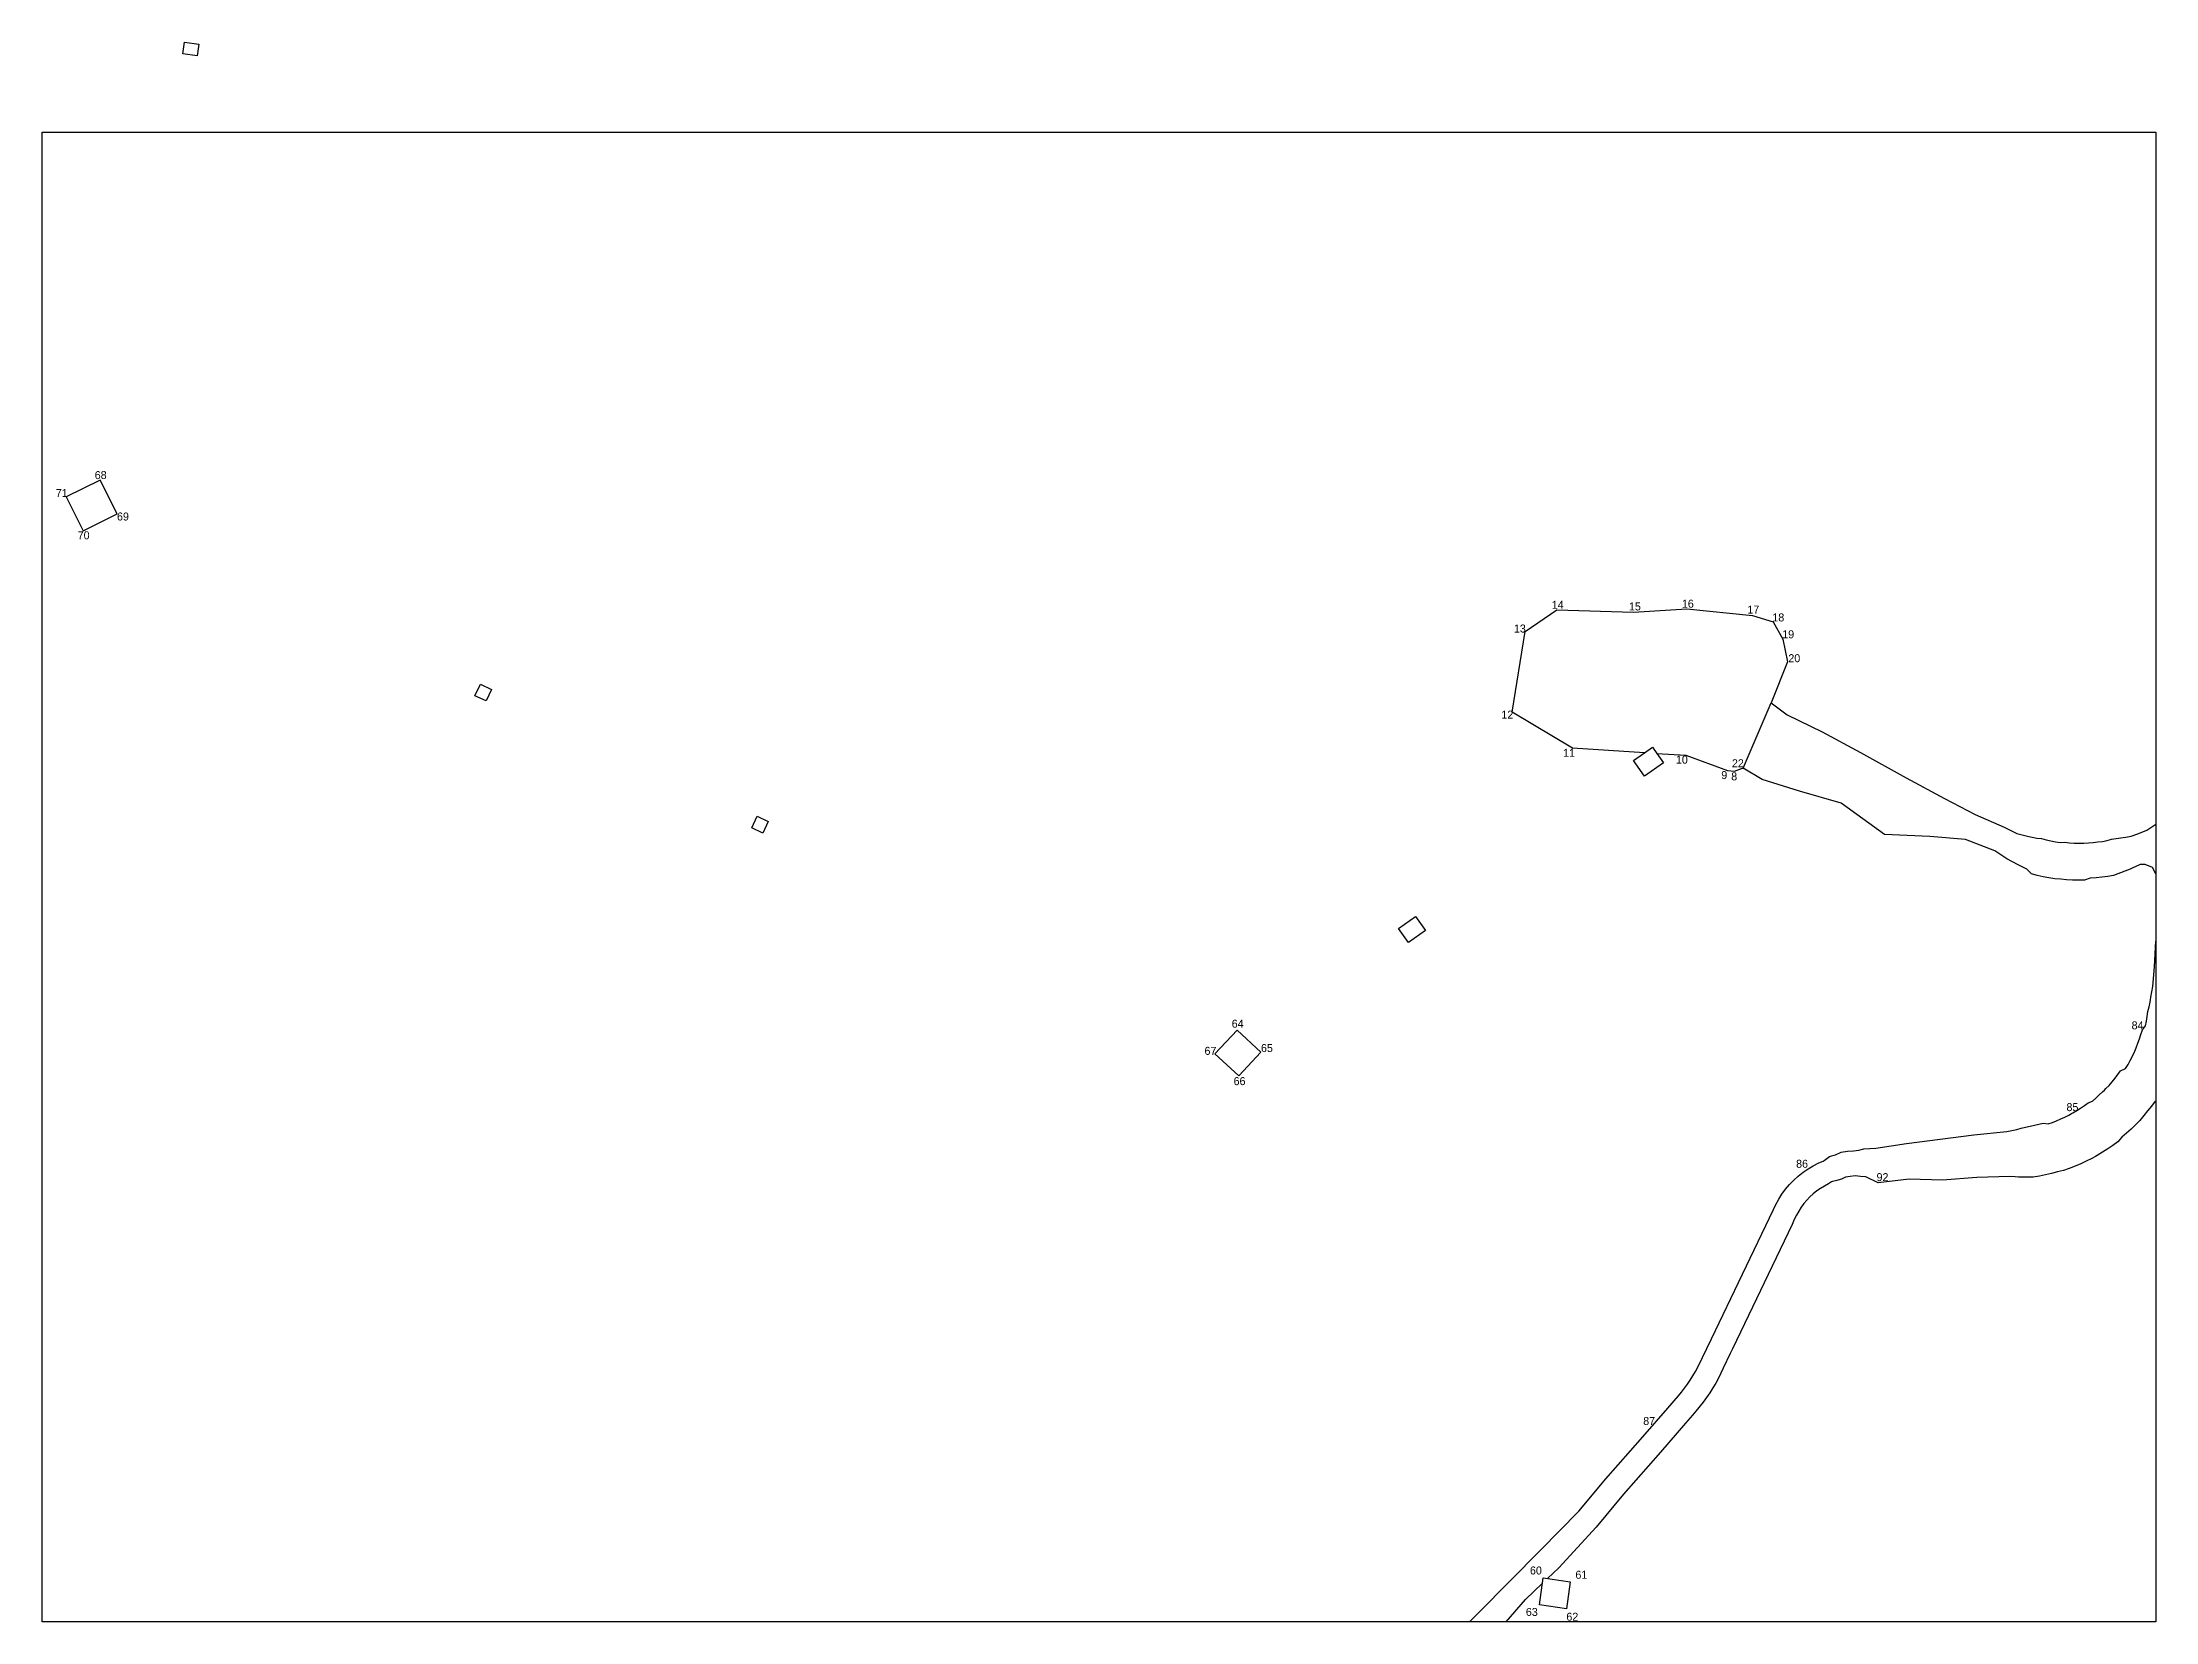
# Model space of a CAD drawing. Extents: x 543554 to 548422, y 1840562 to 1844578.
# Drawn here: x 547630 to 548422, y 1841153 to 1841745 of the extents above; entities that cross this region are included whole.
import ezdxf

# ---------------------------------------------------------------- set-up
doc = ezdxf.new("R2010")
doc.units = 0
for name, color, linetype in [('Level 1', 7, 'Continuous'), ('Level 12', 7, 'Continuous'), ('Level 30', 7, 'Continuous'), ('Level 63', 7, 'Continuous'), ('Level 7', 7, 'Continuous')]:
    doc.layers.add(name, color=color, linetype=linetype)

msp = doc.modelspace()

# ---------------------------------------------------------------- linework, layer by layer
at = {"layer": 'Level 30'}
for p, q in [((548267.74, 1841472.86), (548278.27, 1841497.3)), ((548417.91, 1841342.53), (548416.47, 1841340.72)), ((548419.39, 1841344.28), (548417.91, 1841342.53)), ((548420.81, 1841346.08), (548419.39, 1841344.28)), ((548422.18, 1841347.93), (548420.81, 1841346.08)), ((548409.76, 1841334.44), (548408.21, 1841332.67)), ((548411.51, 1841335.93), (548409.76, 1841334.44)), ((548413.22, 1841337.47), (548411.51, 1841335.93)), ((548414.87, 1841339.07), (548413.22, 1841337.47)), ((548415.75, 1841339.96), (548414.87, 1841339.07)), ((548416.47, 1841340.72), (548415.75, 1841339.96)), ((548396.4, 1841325.4), (548394.3, 1841324.42)), ((548398.47, 1841326.44), (548396.4, 1841325.4)), ((548399.83, 1841327.18), (548398.47, 1841326.44)), ((548400.5, 1841327.56), (548399.83, 1841327.18)), ((548402.49, 1841328.74), (548400.5, 1841327.56)), ((548404.44, 1841329.99), (548402.49, 1841328.74)), ((548406.35, 1841331.3), (548404.44, 1841329.99)), ((548408.21, 1841332.67), (548406.35, 1841331.3)), ((548300.88, 1841317.61), (548299.75, 1841316.88)), ((548301.24, 1841317.76), (548300.88, 1841317.61)), ((548302.9, 1841318.19), (548301.24, 1841317.76)), ((548303.2, 1841318.28), (548302.9, 1841318.19)), ((548304.55, 1841318.65), (548303.2, 1841318.28)), ((548306.14, 1841319.48), (548304.55, 1841318.65)), ((548307.87, 1841319.72), (548306.14, 1841319.48)), ((548309.73, 1841319.86), (548307.87, 1841319.72)), ((548311.75, 1841319.66), (548309.73, 1841319.86)), ((548313.77, 1841319.55), (548311.75, 1841319.66)), ((548318.41, 1841317.26), (548313.77, 1841319.55)), ((548329.93, 1841318.69), (548318.41, 1841317.26)), ((548342.47, 1841318.25), (548329.93, 1841318.69)), ((548355.34, 1841319.24), (548342.47, 1841318.25)), ((548367.76, 1841319.63), (548355.34, 1841319.24)), ((548369.78, 1841319.52), (548367.76, 1841319.63)), ((548370.95, 1841319.46), (548369.78, 1841319.52)), ((548371.91, 1841319.43), (548370.95, 1841319.46)), ((548374.22, 1841319.41), (548371.91, 1841319.43)), ((548376.53, 1841319.48), (548374.22, 1841319.41)), ((548378.81, 1841319.84), (548376.53, 1841319.48)), ((548381.07, 1841320.31), (548378.81, 1841319.84)), ((548383.32, 1841320.84), (548381.07, 1841320.31)), ((548385.54, 1841321.46), (548383.32, 1841320.84)), ((548387.82, 1841321.92), (548385.54, 1841321.46)), ((548390.01, 1841322.68), (548387.82, 1841321.92)), ((548392.17, 1841323.52), (548390.01, 1841322.68)), ((548394.3, 1841324.42), (548392.17, 1841323.52)), ((548290.49, 1841309.52), (548289.48, 1841308.15)), ((548291.59, 1841310.83), (548290.49, 1841309.52)), ((548292.77, 1841312.05), (548291.59, 1841310.83)), ((548294.03, 1841313.2), (548292.77, 1841312.05)), ((548295.36, 1841314.26), (548294.03, 1841313.2)), ((548296.77, 1841315.23), (548295.36, 1841314.26)), ((548298.23, 1841316.1), (548296.77, 1841315.23)), ((548299.75, 1841316.88), (548298.23, 1841316.1)), ((548286.06, 1841301.69), (548263.74, 1841255.04)), ((548286.92, 1841303.49), (548286.06, 1841301.69)), ((548287.75, 1841305.21), (548286.92, 1841303.49)), ((548288.57, 1841306.71), (548287.75, 1841305.21)), ((548289.48, 1841308.15), (548288.57, 1841306.71)), ((548263.74, 1841255.04), (548262.87, 1841253.24)), ((548260.28, 1841247.83), (548258.46, 1841244.1)), ((548262.87, 1841253.24), (548260.28, 1841247.83)), ((548255.21, 1841238.54), (548254, 1841236.77)), ((548256.35, 1841240.36), (548255.21, 1841238.54)), ((548257.44, 1841242.21), (548256.35, 1841240.36)), ((548258.46, 1841244.1), (548257.44, 1841242.21)), ((548248.73, 1841230.18), (548246.11, 1841227.15)), ((548250.04, 1841231.69), (548248.73, 1841230.18)), ((548252.74, 1841235.03), (548250.04, 1841231.69)), ((548254, 1841236.77), (548252.74, 1841235.03)), ((548246.11, 1841227.15), (548236.7, 1841216.29)), ((548236.7, 1841216.29), (548222.91, 1841200.55)), ((548222.91, 1841200.55), (548212.57, 1841188.21)), ((548212.57, 1841188.21), (548198.6, 1841172.97)), ((548186.14, 1841161.03), (548192.49, 1841167.12)), ((548198.6, 1841172.97), (548194.33, 1841168.88)), ((548178.84, 1841152.7), (548186.14, 1841161.03))]:
    msp.add_line(p, q, dxfattribs=at)
for points in [[(547688.64, 1841744.29), (547688.04, 1841739.93), (547682.69, 1841740.67), (547683.3, 1841745.03), (547688.64, 1841744.29)], [(547658.01, 1841568.15), (547651.66, 1841580.85), (547638.96, 1841574.5), (547645.31, 1841561.8), (547658.01, 1841568.15)], [(548230.76, 1841478.6), (548203.73, 1841480.33), (548181.15, 1841493.78), (548185.97, 1841524.1), (548197.83, 1841532.13), (548226.57, 1841531.31), (548246.66, 1841532.57), (548271.25, 1841530.1), (548278.98, 1841527.63), (548282.55, 1841521.23), (548284.4, 1841512.69), (548278.27, 1841497.3)], [(547798.44, 1841502.36), (547796.38, 1841498.02), (547792.23, 1841499.99), (547794.28, 1841504.33), (547798.44, 1841502.36)], [(548278.27, 1841497.3), (548284.23, 1841492.84), (548297.41, 1841486.41), (548311.77, 1841478.69), (548328.91, 1841469.16), (548343.2, 1841461.48), (548354.73, 1841455.4), (548365.54, 1841450.71), (548370.3, 1841448.31), (548374.91, 1841447.17), (548376.05, 1841446.92), (548377.82, 1841446.57), (548379.64, 1841446.42), (548381.35, 1841445.96), (548383.08, 1841445.56), (548384.82, 1841445.21), (548386.57, 1841444.93), (548388.37, 1841445.01), (548390.12, 1841444.84), (548391.88, 1841444.73), (548393.65, 1841444.68), (548395.41, 1841444.68), (548397.17, 1841444.81), (548398.93, 1841444.94), (548400.68, 1841445.12), (548402.43, 1841445.36), (548404.16, 1841445.66), (548405.84, 1841446.21), (548407.61, 1841446.38), (548409.38, 1841446.62), (548410.27, 1841446.75), (548411.26, 1841446.93), (548413.24, 1841447.29), (548415.74, 1841448.12), (548419.13, 1841449.55), (548422.43, 1841451.8)], [(548235.36, 1841478.31), (548237.85, 1841474.81), (548230.75, 1841469.77), (548226.58, 1841475.64), (548230.76, 1841478.6)], [(548230.76, 1841478.6), (548233.68, 1841480.68), (548235.36, 1841478.31)], [(548235.36, 1841478.31), (548246.19, 1841477.62), (548261.9, 1841471.93), (548264.49, 1841471.66), (548267.09, 1841472.62), (548267.74, 1841472.86)], [(548422.43, 1841433.21), (548421.17, 1841435.55), (548418.47, 1841436.73), (548416.58, 1841436.66), (548414.75, 1841435.82), (548413.83, 1841435.4), (548412.83, 1841434.96), (548410.79, 1841434.14), (548406.64, 1841432.61), (548404.46, 1841432.23), (548402.28, 1841431.93), (548400.09, 1841431.7), (548397.89, 1841431.55), (548395.7, 1841430.77), (548393.47, 1841430.76), (548392.2, 1841430.79), (548391.24, 1841430.83), (548389.02, 1841430.97), (548386.8, 1841431.18), (548384.56, 1841431.26), (548382.36, 1841431.62), (548380.17, 1841432.06), (548377.99, 1841432.57), (548375.83, 1841433.15), (548374.06, 1841434.95), (548372.07, 1841435.89), (548370.82, 1841436.53), (548366.63, 1841438.77), (548362.12, 1841441.81), (548351.15, 1841446.1), (548337.71, 1841447.21), (548320.74, 1841447.95), (548304.46, 1841459.7), (548288.85, 1841464.18), (548274.89, 1841468.55), (548267.74, 1841472.86)], [(547902.21, 1841452.78), (547900.15, 1841448.45), (547895.99, 1841450.42), (547898.05, 1841454.75), (547902.21, 1841452.78)], [(548422.43, 1841433.21), (548422.05, 1841433.91)], [(548148.58, 1841411.94), (548142.22, 1841407.42), (548138.52, 1841412.64), (548144.88, 1841417.16), (548148.58, 1841411.94)], [(548415.77, 1841369.63), (548416.36, 1841371.29), (548416.88, 1841372.98), (548417.46, 1841374.71), (548418.62, 1841376.21), (548418.98, 1841377.97), (548419.28, 1841379.73), (548419.52, 1841381.51), (548419.95, 1841383.28), (548420.33, 1841385.06), (548420.49, 1841385.96), (548420.65, 1841386.96), (548420.97, 1841388.95), (548421.29, 1841390.94), (548422.01, 1841398.3), (548422.43, 1841407.88)], [(548086.94, 1841366.34), (548077.96, 1841374.6), (548069.7, 1841365.62), (548078.67, 1841357.36), (548086.94, 1841366.34)], [(548165.15, 1841152.7), (548167.23, 1841154.74), (548168.59, 1841156.21), (548191.76, 1841179.55), (548206.08, 1841194.13), (548216.29, 1841206.28), (548230.11, 1841221.98), (548239.53, 1841232.85), (548243.45, 1841237.39), (548244.64, 1841238.81), (548245.79, 1841240.27), (548246.88, 1841241.78), (548247.92, 1841243.31), (548248.91, 1841244.88), (548249.85, 1841246.49), (548250.74, 1841248.12), (548255.88, 1841258.8), (548279.07, 1841307.25), (548279.97, 1841309.13), (548281.07, 1841311.13), (548282.29, 1841313.06), (548283.64, 1841314.9), (548285.12, 1841316.65), (548286.7, 1841318.3), (548288.39, 1841319.83), (548290.18, 1841321.26), (548292.06, 1841322.55), (548294.02, 1841323.73), (548296.06, 1841324.76), (548297.68, 1841325.48), (548298.16, 1841325.67), (548300.09, 1841327.15), (548300.49, 1841327.27), (548302.34, 1841327.78), (548304.52, 1841328.84), (548306.88, 1841329.17), (548309.06, 1841329.35), (548311.05, 1841329.49), (548313.02, 1841330.02), (548317.48, 1841330.33), (548328.98, 1841331.99), (548354.19, 1841335.32), (548366.56, 1841336.55), (548369.68, 1841337.17), (548370.38, 1841337.33), (548372.03, 1841337.75), (548373.66, 1841338.23), (548375.31, 1841338.53), (548376.95, 1841338.86), (548378.58, 1841339.25), (548380.2, 1841339.7), (548382.06, 1841339.4), (548383.67, 1841339.96), (548385.25, 1841340.57), (548386.82, 1841341.24), (548388.36, 1841341.95), (548389.88, 1841342.72), (548390.88, 1841343.26), (548391.37, 1841343.54), (548392.84, 1841344.41), (548394.27, 1841345.33), (548395.68, 1841346.29), (548397.05, 1841347.3), (548398.69, 1841347.98), (548400, 1841349.09), (548401.28, 1841350.24), (548402.52, 1841351.43), (548403.17, 1841352.1), (548403.71, 1841352.67), (548405.01, 1841353.82), (548406.12, 1841355.13), (548407.19, 1841356.49), (548408.22, 1841357.87), (548409.19, 1841359.3), (548411.15, 1841360.11), (548412.05, 1841361.63), (548412.9, 1841363.18), (548413.7, 1841364.76), (548414.61, 1841366.73), (548415.14, 1841367.98), (548415.77, 1841369.63)]]:
    msp.add_lwpolyline(points, dxfattribs=at)
msp.add_lwpolyline([(548192.77, 1841169.1), (548202.87, 1841167.67), (548201.45, 1841157.57), (548191.34, 1841159)], close=True, dxfattribs=at)
at = {"layer": 'Level 63'}
msp.add_lwpolyline([(547629.99, 1841711.35), (548422.43, 1841711.35), (548422.43, 1841152.7), (547629.99, 1841152.7), (547629.99, 1841711.35)], dxfattribs=at)
at = {"layer": 'Level 7'}
for p, q in [((547651.66, 1841580.85), (547651.66, 1841580.85)), ((547638.96, 1841574.5), (547638.96, 1841574.5)), ((547658.01, 1841568.15), (547658.01, 1841568.15)), ((547645.31, 1841561.8), (547645.31, 1841561.8)), ((548197.83, 1841532.13), (548197.83, 1841532.13)), ((548226.57, 1841531.31), (548226.57, 1841531.31)), ((548246.66, 1841532.57), (548246.66, 1841532.57)), ((548186.07, 1841523.91), (548186.07, 1841523.91)), ((548271.25, 1841530.1), (548271.25, 1841530.1)), ((548278.98, 1841527.63), (548278.98, 1841527.63)), ((548282.55, 1841521.23), (548282.55, 1841521.23)), ((548284.4, 1841512.69), (548284.4, 1841512.69)), ((548181.15, 1841493.78), (548181.15, 1841493.78)), ((548203.73, 1841480.33), (548203.73, 1841480.33)), ((548246.19, 1841477.62), (548246.19, 1841477.62)), ((548261.9, 1841471.93), (548261.9, 1841471.93)), ((548264.49, 1841471.66), (548264.49, 1841471.66)), ((548267.74, 1841472.86), (548267.74, 1841472.86)), ((548077.96, 1841374.6), (548077.96, 1841374.6)), ((548417.46, 1841374.71), (548417.46, 1841374.71)), ((548069.7, 1841365.62), (548069.7, 1841365.62)), ((548086.94, 1841366.34), (548086.94, 1841366.34)), ((548078.67, 1841357.36), (548078.67, 1841357.36)), ((548392.11, 1841343.98), (548392.11, 1841343.98)), ((548291.66, 1841322.28), (548291.66, 1841322.28)), ((548318.41, 1841317.26), (548318.41, 1841317.26)), ((548233.51, 1841225.91), (548233.51, 1841225.91)), ((548192.77, 1841169.1), (548192.77, 1841169.1)), ((548202.87, 1841167.67), (548202.87, 1841167.67)), ((548191.34, 1841159), (548191.34, 1841159)), ((548201.45, 1841157.57), (548201.45, 1841157.57))]:
    msp.add_line(p, q, dxfattribs=at)

# ---------------------------------------------------------------- texts
at = {"layer": 'Level 1'}
for s, p in [('X=548278:273:0.4000', (548278.27, 1841497.2)), ('Y=1841497:296:0.8000', (548278.67, 1841497.07))]:
    msp.add_text(s, height=0.1, dxfattribs=at).set_placement(p)
at = {"layer": 'Level 12'}
for s, p in [('68', (547649.66, 1841581.22)), ('71', (547635.06, 1841574.5)), ('69', (547658.01, 1841565.68)), ('70', (547643.27, 1841558.63)), ('14', (548195.97, 1841532.56)), ('15', (548224.91, 1841531.95)), ('16', (548244.76, 1841532.97)), ('17', (548269.32, 1841530.77)), ('13', (548181.78, 1841523.67)), ('18', (548278.68, 1841527.83)), ('19', (548282.39, 1841521.5)), ('20', (548284.68, 1841512.54)), ('12', (548177.08, 1841491.37)), ('11', (548200.23, 1841477.06)), ('10', (548242.53, 1841474.5)), ('22', (548263.52, 1841473.14)), ('9', (548259.54, 1841468.71)), ('8', (548263.26, 1841468.23)), ('64', (548075.97, 1841375.47)), ('84', (548413.38, 1841374.85)), ('67', (548065.77, 1841365.28)), ('65', (548086.94, 1841366.34)), ('66', (548076.68, 1841353.93)), ('85', (548388.96, 1841344.19)), ('86', (548287.58, 1841322.94)), ('92', (548317.75, 1841317.93)), ('87', (548230.26, 1841226.49)), ('60', (548187.8, 1841170.42)), ('61', (548204.84, 1841168.82)), ('63', (548186.26, 1841154.87)), ('62', (548201.45, 1841153.08))]:
    msp.add_text(s, height=3, dxfattribs=at).set_placement(p)

doc.saveas('drawing.dxf')
